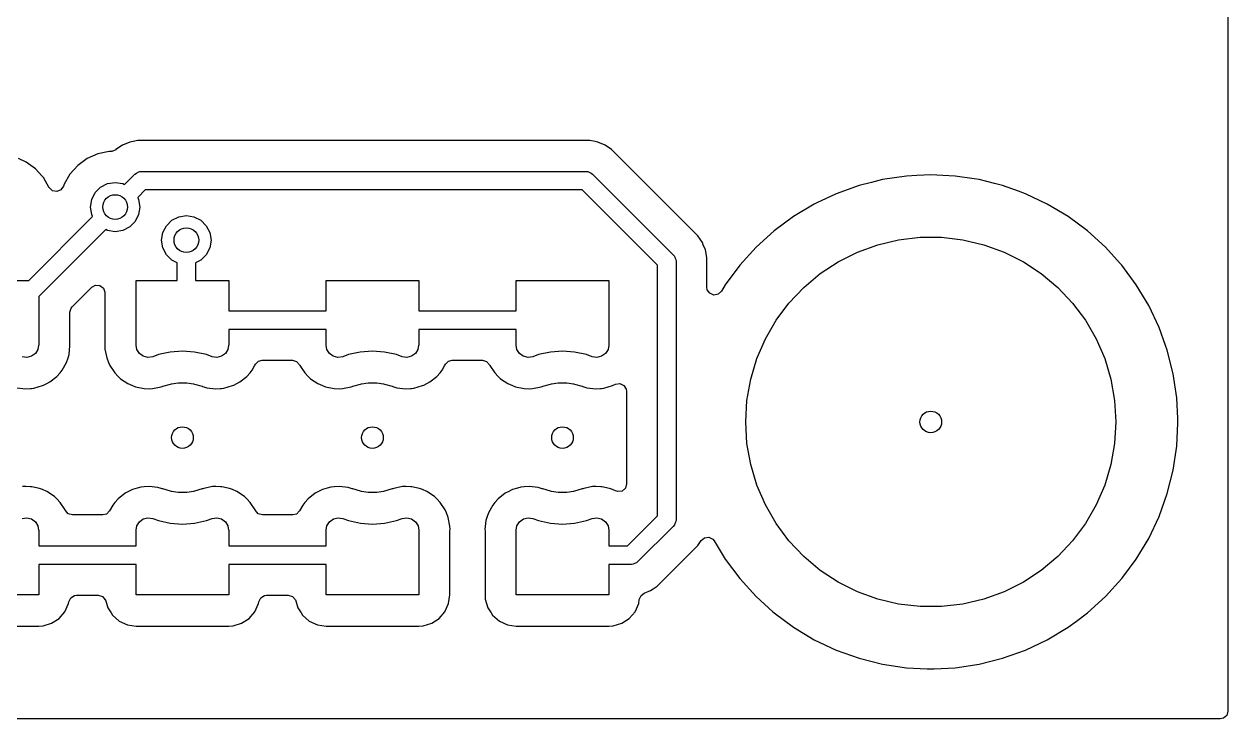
# Model space of a CAD drawing. Extents: x 0.21 to 3.39, y 0.21 to 2.59.
# Drawn here: x 2.621 to 3.39, y 0.21 to 0.654 of the extents above; entities that cross this region are included whole.
import ezdxf

# ---------------------------------------------------------------- set-up
doc = ezdxf.new("R2010")
doc.units = 0
doc.header["$MEASUREMENT"] = 0
doc.layers.add('BLACK', color=7, linetype='CONTINUOUS')

msp = doc.modelspace()

# ---------------------------------------------------------------- linework, layer by layer
at = {"layer": 'BLACK', "linetype": 'CONTINUOUS'}
for p, q in [((3.38959, 2.58463), (3.38959, 0.21537)), ((2.68425, 0.5767), (2.68006, 0.57389)), ((2.68891, 0.57863), (2.68425, 0.5767)), ((2.69221, 0.57928), (2.68891, 0.57863)), ((2.68891, 0.57863), (2.68891, 0.57863)), ((2.69386, 0.57961), (2.69221, 0.57928)), ((2.98252, 0.57961), (2.69386, 0.57961)), ((2.98582, 0.57895), (2.98252, 0.57961)), ((2.98747, 0.57863), (2.98582, 0.57895)), ((2.99213, 0.5767), (2.98747, 0.57863)), ((2.98747, 0.57863), (2.98747, 0.57863)), ((2.99633, 0.57389), (2.99213, 0.5767)), ((2.66857, 0.5711), (2.66176, 0.56807)), ((2.67586, 0.57265), (2.66857, 0.5711)), ((2.67677, 0.57265), (2.67586, 0.57265)), ((2.67735, 0.57269), (2.67677, 0.57265)), ((2.67992, 0.57378), (2.67735, 0.57269)), ((2.68006, 0.57389), (2.67992, 0.57378)), ((3.05143, 0.51879), (2.99633, 0.57389)), ((2.99633, 0.57389), (2.99633, 0.57389)), ((2.62282, 0.56587), (2.61788, 0.56807)), ((2.62885, 0.56149), (2.62282, 0.56587)), ((2.62282, 0.56587), (2.62282, 0.56587)), ((2.63281, 0.55709), (2.62885, 0.56149)), ((2.65573, 0.56369), (2.65075, 0.55815)), ((2.66176, 0.56807), (2.65573, 0.56369)), ((2.66176, 0.56807), (2.66176, 0.56807)), ((2.63384, 0.55595), (2.63281, 0.55709)), ((2.63757, 0.5495), (2.63384, 0.55595)), ((2.65075, 0.55815), (2.64702, 0.5517)), ((2.65075, 0.55815), (2.65075, 0.55815)), ((2.68562, 0.55158), (2.69221, 0.55818)), ((2.69221, 0.55818), (2.6931, 0.55891)), ((2.6931, 0.55891), (2.69476, 0.5596)), ((2.69476, 0.5596), (2.69523, 0.55979)), ((2.69523, 0.55979), (2.69639, 0.55991)), ((2.69639, 0.55991), (2.98, 0.55991)), ((2.98, 0.55991), (2.98115, 0.55979)), ((2.98115, 0.55979), (2.98163, 0.5596)), ((2.98163, 0.5596), (2.98328, 0.55891)), ((2.98328, 0.55891), (2.98418, 0.55818)), ((2.98418, 0.55818), (3.03571, 0.50664)), ((3.16924, 0.55466), (3.16212, 0.55288)), ((3.18454, 0.55693), (3.16924, 0.55466)), ((3.16924, 0.55466), (3.16924, 0.55466)), ((3.16924, 0.55466), (3.16924, 0.55466)), ((3.19117, 0.55726), (3.18454, 0.55693)), ((3.18454, 0.55693), (3.18454, 0.55693)), ((3.18454, 0.55693), (3.18454, 0.55693)), ((3.2, 0.55769), (3.19117, 0.55726)), ((3.20773, 0.55731), (3.2, 0.55769)), ((3.2, 0.55769), (3.2, 0.55769)), ((3.21546, 0.55693), (3.20773, 0.55731)), ((3.22776, 0.55511), (3.21546, 0.55693)), ((3.21546, 0.55693), (3.21546, 0.55693)), ((3.21546, 0.55693), (3.21546, 0.55693)), ((3.23076, 0.55466), (3.22776, 0.55511)), ((3.24064, 0.55219), (3.23076, 0.55466)), ((2.63759, 0.54946), (2.63757, 0.5495)), ((2.63757, 0.5495), (2.63757, 0.5495)), ((2.63763, 0.54938), (2.63759, 0.54946)), ((2.63969, 0.54749), (2.63763, 0.54938)), ((2.64245, 0.54701), (2.63969, 0.54749)), ((2.64502, 0.5481), (2.64245, 0.54701)), ((2.6466, 0.55041), (2.64502, 0.5481)), ((2.64702, 0.5517), (2.6466, 0.55041)), ((2.64702, 0.5517), (2.64702, 0.5517)), ((2.66461, 0.54207), (2.66685, 0.54646)), ((2.66685, 0.54646), (2.67033, 0.54994)), ((2.67033, 0.54994), (2.67472, 0.55218)), ((2.67472, 0.55218), (2.67959, 0.55295)), ((2.67959, 0.55295), (2.68445, 0.55218)), ((2.68445, 0.55218), (2.68562, 0.55158)), ((2.69883, 0.54809), (2.69397, 0.54323)), ((2.97755, 0.54809), (2.69883, 0.54809)), ((3.02563, 0.50002), (2.97755, 0.54809)), ((3.13912, 0.54543), (3.12739, 0.53988)), ((3.13965, 0.54569), (3.13912, 0.54543)), ((3.15422, 0.5509), (3.13965, 0.54569)), ((3.16212, 0.55288), (3.15422, 0.5509)), ((3.24578, 0.5509), (3.24064, 0.55219)), ((3.25605, 0.54722), (3.24578, 0.5509)), ((3.26035, 0.54569), (3.25605, 0.54722)), ((3.27433, 0.53907), (3.26035, 0.54569)), ((2.66384, 0.5372), (2.66461, 0.54207)), ((2.69397, 0.54323), (2.69456, 0.54207)), ((2.69456, 0.54207), (2.69533, 0.5372)), ((3.12567, 0.53907), (3.11239, 0.53111)), ((3.12739, 0.53988), (3.12567, 0.53907)), ((3.28761, 0.53111), (3.27433, 0.53907)), ((3.27433, 0.53907), (3.27433, 0.53907)), ((3.27433, 0.53907), (3.27433, 0.53907)), ((2.62443, 0.49039), (2.6652, 0.53117)), ((2.66461, 0.53233), (2.66384, 0.5372)), ((2.6652, 0.53117), (2.66461, 0.53233)), ((2.69456, 0.53233), (2.69233, 0.52794)), ((2.69533, 0.5372), (2.69456, 0.53233)), ((2.71574, 0.52877), (2.72013, 0.531)), ((2.72013, 0.531), (2.725, 0.53177)), ((2.725, 0.53177), (2.72987, 0.531)), ((2.72987, 0.531), (2.73426, 0.52877)), ((3.11239, 0.53111), (3.09996, 0.5219)), ((3.30004, 0.5219), (3.28761, 0.53111)), ((2.67355, 0.52282), (2.63078, 0.48004)), ((2.67472, 0.52222), (2.67355, 0.52282)), ((2.68884, 0.52446), (2.68445, 0.52222)), ((2.69233, 0.52794), (2.68884, 0.52446)), ((2.71002, 0.52089), (2.71226, 0.52528)), ((2.71226, 0.52528), (2.71574, 0.52877)), ((2.73426, 0.52877), (2.73774, 0.52528)), ((2.73774, 0.52528), (2.73998, 0.52089)), ((2.67959, 0.52145), (2.67472, 0.52222)), ((2.68445, 0.52222), (2.67959, 0.52145)), ((2.70925, 0.51603), (2.71002, 0.52089)), ((2.71002, 0.51116), (2.70925, 0.51603)), ((2.73998, 0.52089), (2.74075, 0.51603)), ((2.74075, 0.51603), (2.73998, 0.51116)), ((3.05282, 0.5167), (3.05143, 0.51879)), ((3.05143, 0.51879), (3.05143, 0.51879)), ((3.05143, 0.51879), (3.05143, 0.51879)), ((3.05423, 0.5146), (3.05282, 0.5167)), ((3.09996, 0.5219), (3.0885, 0.5115)), ((3.16613, 0.51315), (3.17949, 0.51632)), ((3.17949, 0.51632), (3.19313, 0.51791)), ((3.19313, 0.51791), (3.20687, 0.51791)), ((3.20687, 0.51791), (3.22051, 0.51632)), ((3.22051, 0.51632), (3.23387, 0.51315)), ((3.3115, 0.5115), (3.30004, 0.5219)), ((3.30004, 0.5219), (3.30004, 0.5219)), ((3.30004, 0.5219), (3.30004, 0.5219)), ((2.71226, 0.50677), (2.71002, 0.51116)), ((2.73998, 0.51116), (2.73774, 0.50677)), ((3.05485, 0.51311), (3.05423, 0.5146)), ((3.05423, 0.5146), (3.05423, 0.5146)), ((3.05616, 0.50993), (3.05485, 0.51311)), ((3.05715, 0.50499), (3.05616, 0.50993)), ((3.0885, 0.5115), (3.0781, 0.50004)), ((3.14094, 0.50229), (3.15322, 0.50845)), ((3.15322, 0.50845), (3.16613, 0.51315)), ((3.23387, 0.51315), (3.24678, 0.50845)), ((3.24678, 0.50845), (3.25906, 0.50229)), ((3.32086, 0.50118), (3.3115, 0.5115)), ((2.71574, 0.50329), (2.71226, 0.50677)), ((2.71909, 0.50158), (2.71574, 0.50329)), ((2.71909, 0.49039), (2.71909, 0.50158)), ((2.73426, 0.50329), (2.73091, 0.50158)), ((2.73091, 0.50158), (2.73091, 0.49039)), ((2.73774, 0.50677), (2.73426, 0.50329)), ((3.02563, 0.33998), (3.02563, 0.50002)), ((3.03571, 0.50664), (3.03645, 0.50575)), ((3.03645, 0.50575), (3.03676, 0.50499)), ((3.03676, 0.50499), (3.03733, 0.50362)), ((3.03733, 0.50362), (3.03744, 0.50246)), ((3.03744, 0.50246), (3.03744, 0.33754)), ((3.05715, 0.48595), (3.05715, 0.50499)), ((3.05715, 0.50499), (3.05715, 0.50499)), ((3.0781, 0.50004), (3.06889, 0.48761)), ((3.12947, 0.49474), (3.14094, 0.50229)), ((3.25906, 0.50229), (3.27053, 0.49474)), ((3.3219, 0.50004), (3.32086, 0.50118)), ((3.33111, 0.48761), (3.3219, 0.50004)), ((3.11895, 0.48591), (3.12947, 0.49474)), ((3.27053, 0.49474), (3.28105, 0.48591)), ((2.57172, 0.49039), (2.62443, 0.49039)), ((2.65213, 0.47353), (2.6646, 0.486)), ((2.6646, 0.486), (2.66706, 0.48734)), ((2.66706, 0.48734), (2.66984, 0.48714)), ((2.66984, 0.48714), (2.67208, 0.48546)), ((2.67208, 0.48546), (2.67306, 0.48285)), ((2.69297, 0.44946), (2.69297, 0.49039)), ((2.69297, 0.49039), (2.71909, 0.49039)), ((2.73091, 0.49039), (2.75203, 0.49039)), ((2.75203, 0.49039), (2.75203, 0.47091)), ((2.81422, 0.47091), (2.81422, 0.49039)), ((2.81422, 0.49039), (2.87328, 0.49039)), ((2.87328, 0.49039), (2.87328, 0.47091)), ((2.93547, 0.47091), (2.93547, 0.49039)), ((2.93547, 0.49039), (2.99453, 0.49039)), ((2.99453, 0.49039), (2.99453, 0.44906)), ((3.05739, 0.4844), (3.05715, 0.48595)), ((3.05898, 0.4821), (3.05739, 0.4844)), ((3.06889, 0.48761), (3.06636, 0.4834)), ((3.10952, 0.47592), (3.11895, 0.48591)), ((3.28105, 0.48591), (3.29048, 0.47592)), ((3.33907, 0.47433), (3.33111, 0.48761)), ((3.33111, 0.48761), (3.33111, 0.48761)), ((3.33111, 0.48761), (3.33111, 0.48761)), ((2.63078, 0.48004), (2.63078, 0.44906)), ((2.67306, 0.48285), (2.67307, 0.48249)), ((2.67307, 0.48249), (2.67307, 0.4504)), ((3.06155, 0.48102), (3.05898, 0.4821)), ((3.06431, 0.4815), (3.06155, 0.48102)), ((3.06636, 0.4834), (3.06431, 0.4815)), ((2.65068, 0.47002), (2.65147, 0.4727)), ((2.65068, 0.44973), (2.65068, 0.47002)), ((2.65147, 0.4727), (2.65213, 0.47353)), ((2.75203, 0.47091), (2.81422, 0.47091)), ((2.87328, 0.47091), (2.93547, 0.47091)), ((3.10132, 0.4649), (3.10952, 0.47592)), ((3.29048, 0.47592), (3.29868, 0.4649)), ((3.34569, 0.46035), (3.33907, 0.47433)), ((3.09445, 0.45301), (3.10132, 0.4649)), ((3.29868, 0.4649), (3.30555, 0.45301)), ((2.81422, 0.45909), (2.75203, 0.45909)), ((2.75203, 0.45909), (2.75203, 0.44906)), ((2.81422, 0.44946), (2.81422, 0.45909)), ((2.93547, 0.45909), (2.87328, 0.45909)), ((2.87328, 0.45909), (2.87328, 0.44906)), ((2.93547, 0.44946), (2.93547, 0.45909)), ((3.34978, 0.4489), (3.34569, 0.46035)), ((2.6303, 0.44634), (2.6287, 0.44372)), ((2.63072, 0.44906), (2.6303, 0.44634)), ((2.63078, 0.44906), (2.63072, 0.44906)), ((2.65015, 0.443), (2.65072, 0.44864)), ((2.65068, 0.44953), (2.65068, 0.44973)), ((2.65072, 0.44864), (2.65068, 0.44953)), ((2.67307, 0.4502), (2.673, 0.44861)), ((2.673, 0.44861), (2.673, 0.44861)), ((2.673, 0.44861), (2.67303, 0.44648)), ((2.67303, 0.44648), (2.6742, 0.44094)), ((2.67307, 0.4504), (2.67307, 0.4502)), ((2.69295, 0.44937), (2.69297, 0.44946)), ((2.69297, 0.44923), (2.69295, 0.44937)), ((2.69297, 0.44906), (2.69297, 0.44923)), ((2.693, 0.44906), (2.69297, 0.44906)), ((2.69343, 0.44633), (2.693, 0.44906)), ((2.69503, 0.44371), (2.69343, 0.44633)), ((2.75155, 0.44634), (2.74995, 0.44372)), ((2.75197, 0.44906), (2.75155, 0.44634)), ((2.75203, 0.44906), (2.75197, 0.44906)), ((2.8142, 0.44937), (2.81422, 0.44946)), ((2.81422, 0.44923), (2.8142, 0.44937)), ((2.81422, 0.44906), (2.81422, 0.44923)), ((2.81425, 0.44906), (2.81422, 0.44906)), ((2.81468, 0.44633), (2.81425, 0.44906)), ((2.81628, 0.44371), (2.81468, 0.44633)), ((2.8728, 0.44634), (2.8712, 0.44372)), ((2.87322, 0.44906), (2.8728, 0.44634)), ((2.87328, 0.44906), (2.87322, 0.44906)), ((2.93545, 0.44937), (2.93547, 0.44946)), ((2.93547, 0.44923), (2.93545, 0.44937)), ((2.93547, 0.44906), (2.93547, 0.44923)), ((2.9355, 0.44906), (2.93547, 0.44906)), ((2.93593, 0.44633), (2.9355, 0.44906)), ((2.93753, 0.44371), (2.93593, 0.44633)), ((2.99405, 0.44634), (2.99245, 0.44372)), ((2.99447, 0.44906), (2.99405, 0.44634)), ((2.99453, 0.44906), (2.99447, 0.44906)), ((3.08901, 0.4404), (3.09445, 0.45301)), ((3.30555, 0.45301), (3.31099, 0.4404)), ((3.35089, 0.44579), (3.34978, 0.4489)), ((3.3509, 0.44577), (3.35089, 0.44579)), ((3.35466, 0.43076), (3.3509, 0.44577)), ((2.62323, 0.44119), (2.62019, 0.44166)), ((2.62621, 0.44191), (2.62323, 0.44119)), ((2.6287, 0.44372), (2.62621, 0.44191)), ((2.64576, 0.43304), (2.64844, 0.43802)), ((2.64844, 0.43802), (2.64952, 0.44096)), ((2.64952, 0.44096), (2.65015, 0.443)), ((2.6742, 0.44094), (2.67421, 0.44094)), ((2.67421, 0.44094), (2.67528, 0.438)), ((2.67528, 0.438), (2.67613, 0.43604)), ((2.69751, 0.4419), (2.69503, 0.44371)), ((2.7005, 0.44118), (2.69751, 0.4419)), ((2.70353, 0.44165), (2.7005, 0.44118)), ((2.70717, 0.44299), (2.70353, 0.44165)), ((2.70353, 0.44165), (2.70353, 0.44165)), ((2.71475, 0.44461), (2.70717, 0.44299)), ((2.72249, 0.44516), (2.71475, 0.44461)), ((2.73022, 0.44462), (2.72249, 0.44516)), ((2.7378, 0.443), (2.73022, 0.44462)), ((2.74144, 0.44166), (2.7378, 0.443)), ((2.74448, 0.44119), (2.74144, 0.44166)), ((2.74144, 0.44166), (2.74144, 0.44166)), ((2.74746, 0.44191), (2.74448, 0.44119)), ((2.74995, 0.44372), (2.74746, 0.44191)), ((2.76902, 0.43678), (2.77099, 0.43877)), ((2.77099, 0.43877), (2.77339, 0.43939)), ((2.77339, 0.43939), (2.79267, 0.43939)), ((2.79267, 0.43939), (2.79535, 0.4386)), ((2.79535, 0.4386), (2.79718, 0.43649)), ((2.81876, 0.4419), (2.81628, 0.44371)), ((2.82175, 0.44118), (2.81876, 0.4419)), ((2.82478, 0.44165), (2.82175, 0.44118)), ((2.82842, 0.44299), (2.82478, 0.44165)), ((2.82478, 0.44165), (2.82478, 0.44165)), ((2.836, 0.44461), (2.82842, 0.44299)), ((2.84374, 0.44516), (2.836, 0.44461)), ((2.85147, 0.44462), (2.84374, 0.44516)), ((2.85905, 0.443), (2.85147, 0.44462)), ((2.86269, 0.44166), (2.85905, 0.443)), ((2.86573, 0.44119), (2.86269, 0.44166)), ((2.86269, 0.44166), (2.86269, 0.44166)), ((2.86871, 0.44191), (2.86573, 0.44119)), ((2.8712, 0.44372), (2.86871, 0.44191)), ((2.89027, 0.43678), (2.89224, 0.43877)), ((2.89224, 0.43877), (2.89464, 0.43939)), ((2.89464, 0.43939), (2.91392, 0.43939)), ((2.91392, 0.43939), (2.9166, 0.4386)), ((2.9166, 0.4386), (2.91843, 0.43649)), ((2.94001, 0.4419), (2.93753, 0.44371)), ((2.943, 0.44118), (2.94001, 0.4419)), ((2.94603, 0.44165), (2.943, 0.44118)), ((2.94967, 0.44299), (2.94603, 0.44165)), ((2.94603, 0.44165), (2.94603, 0.44165)), ((2.95725, 0.44461), (2.94967, 0.44299)), ((2.96499, 0.44516), (2.95725, 0.44461)), ((2.97272, 0.44462), (2.96499, 0.44516)), ((2.9803, 0.443), (2.97272, 0.44462)), ((2.98394, 0.44166), (2.9803, 0.443)), ((2.98698, 0.44119), (2.98394, 0.44166)), ((2.98394, 0.44166), (2.98394, 0.44166)), ((2.98996, 0.44191), (2.98698, 0.44119)), ((2.99245, 0.44372), (2.98996, 0.44191)), ((3.08507, 0.42724), (3.08901, 0.4404)), ((3.31099, 0.4404), (3.31493, 0.42724)), ((2.64228, 0.42909), (2.6444, 0.43139)), ((2.6444, 0.43139), (2.64576, 0.43304)), ((2.67613, 0.43604), (2.67932, 0.43139)), ((2.67932, 0.43139), (2.67933, 0.43137)), ((2.67933, 0.43137), (2.68146, 0.42907)), ((2.76353, 0.42909), (2.76565, 0.43139)), ((2.76565, 0.43139), (2.76701, 0.43304)), ((2.76701, 0.43304), (2.76848, 0.43578)), ((2.76848, 0.43578), (2.76902, 0.43678)), ((2.79718, 0.43649), (2.79723, 0.43639)), ((2.79723, 0.43639), (2.79738, 0.43604)), ((2.79738, 0.43604), (2.80057, 0.43139)), ((2.80057, 0.43139), (2.80058, 0.43137)), ((2.80058, 0.43137), (2.80271, 0.42907)), ((2.88478, 0.42909), (2.8869, 0.43139)), ((2.8869, 0.43139), (2.88826, 0.43304)), ((2.88826, 0.43304), (2.88973, 0.43578)), ((2.88973, 0.43578), (2.89027, 0.43678)), ((2.91843, 0.43649), (2.91848, 0.43639)), ((2.91848, 0.43639), (2.91863, 0.43604)), ((2.91863, 0.43604), (2.92182, 0.43139)), ((2.92182, 0.43139), (2.92183, 0.43137)), ((2.92183, 0.43137), (2.92396, 0.42907)), ((3.35693, 0.41546), (3.35466, 0.43076)), ((2.62773, 0.42157), (2.63316, 0.4232)), ((2.63316, 0.4232), (2.63396, 0.42357)), ((2.63396, 0.42357), (2.636, 0.42451)), ((2.636, 0.42451), (2.63789, 0.42551)), ((2.636, 0.42451), (2.636, 0.42451)), ((2.636, 0.42451), (2.636, 0.42451)), ((2.63789, 0.42551), (2.64228, 0.42909)), ((2.68146, 0.42907), (2.68298, 0.42758)), ((2.68298, 0.42758), (2.68298, 0.42758)), ((2.68298, 0.42758), (2.68298, 0.42758)), ((2.68298, 0.42758), (2.68298, 0.42758)), ((2.68298, 0.42758), (2.68773, 0.4245)), ((2.68773, 0.4245), (2.68773, 0.4245)), ((2.68773, 0.4245), (2.69057, 0.42318)), ((2.69057, 0.42318), (2.69057, 0.42318)), ((2.69057, 0.42318), (2.69057, 0.42318)), ((2.69057, 0.42318), (2.69255, 0.42239)), ((2.70892, 0.42243), (2.70957, 0.42267)), ((2.70957, 0.42267), (2.7099, 0.42278)), ((2.7099, 0.42278), (2.71481, 0.4242)), ((2.71481, 0.4242), (2.71549, 0.42434)), ((2.71549, 0.42434), (2.71968, 0.42494)), ((2.71968, 0.42494), (2.72038, 0.42499)), ((2.72038, 0.42499), (2.72461, 0.42499)), ((2.72461, 0.42499), (2.7253, 0.42494)), ((2.7253, 0.42494), (2.72949, 0.42435)), ((2.72949, 0.42435), (2.73017, 0.4242)), ((2.73017, 0.4242), (2.73508, 0.42278)), ((2.73508, 0.42278), (2.73541, 0.42268)), ((2.73541, 0.42268), (2.73606, 0.42244)), ((2.74898, 0.42157), (2.75441, 0.4232)), ((2.75441, 0.4232), (2.75521, 0.42357)), ((2.75521, 0.42357), (2.75725, 0.42451)), ((2.75725, 0.42451), (2.75914, 0.42551)), ((2.75725, 0.42451), (2.75725, 0.42451)), ((2.75725, 0.42451), (2.75725, 0.42451)), ((2.75914, 0.42551), (2.76353, 0.42909)), ((2.80271, 0.42907), (2.80423, 0.42758)), ((2.80423, 0.42758), (2.80423, 0.42758)), ((2.80423, 0.42758), (2.80423, 0.42758)), ((2.80423, 0.42758), (2.80423, 0.42758)), ((2.80423, 0.42758), (2.80898, 0.4245)), ((2.80898, 0.4245), (2.80898, 0.4245)), ((2.80898, 0.4245), (2.81182, 0.42318)), ((2.81182, 0.42318), (2.81182, 0.42318)), ((2.81182, 0.42318), (2.81182, 0.42318)), ((2.81182, 0.42318), (2.8138, 0.42239)), ((2.83017, 0.42243), (2.83082, 0.42267)), ((2.83082, 0.42267), (2.83115, 0.42278)), ((2.83115, 0.42278), (2.83606, 0.4242)), ((2.83606, 0.4242), (2.83674, 0.42434)), ((2.83674, 0.42434), (2.84093, 0.42494)), ((2.84093, 0.42494), (2.84163, 0.42499)), ((2.84163, 0.42499), (2.84586, 0.42499)), ((2.84586, 0.42499), (2.84655, 0.42494)), ((2.84655, 0.42494), (2.85074, 0.42435)), ((2.85074, 0.42435), (2.85142, 0.4242)), ((2.85142, 0.4242), (2.85633, 0.42278)), ((2.85633, 0.42278), (2.85666, 0.42268)), ((2.85666, 0.42268), (2.85731, 0.42244)), ((2.87023, 0.42157), (2.87566, 0.4232)), ((2.87566, 0.4232), (2.87646, 0.42357)), ((2.87646, 0.42357), (2.8785, 0.42451)), ((2.8785, 0.42451), (2.88039, 0.42551)), ((2.8785, 0.42451), (2.8785, 0.42451)), ((2.8785, 0.42451), (2.8785, 0.42451)), ((2.88039, 0.42551), (2.88478, 0.42909)), ((2.92396, 0.42907), (2.92548, 0.42758)), ((2.92548, 0.42758), (2.92548, 0.42758)), ((2.92548, 0.42758), (2.92548, 0.42758)), ((2.92548, 0.42758), (2.92548, 0.42758)), ((2.92548, 0.42758), (2.93023, 0.4245)), ((2.93023, 0.4245), (2.93023, 0.4245)), ((2.93023, 0.4245), (2.93307, 0.42318)), ((2.93307, 0.42318), (2.93307, 0.42318)), ((2.93307, 0.42318), (2.93307, 0.42318)), ((2.93307, 0.42318), (2.93505, 0.42239)), ((2.95142, 0.42243), (2.95207, 0.42267)), ((2.95207, 0.42267), (2.9524, 0.42278)), ((2.9524, 0.42278), (2.95731, 0.4242)), ((2.95731, 0.4242), (2.95799, 0.42434)), ((2.95799, 0.42434), (2.96218, 0.42494)), ((2.96218, 0.42494), (2.96288, 0.42499)), ((2.96288, 0.42499), (2.96711, 0.42499)), ((2.96711, 0.42499), (2.9678, 0.42494)), ((2.9678, 0.42494), (2.97199, 0.42435)), ((2.97199, 0.42435), (2.97267, 0.4242)), ((2.97267, 0.4242), (2.97758, 0.42278)), ((2.97758, 0.42278), (2.97791, 0.42268)), ((2.97791, 0.42268), (2.97856, 0.42244)), ((2.99148, 0.42157), (2.99691, 0.4232)), ((2.99691, 0.4232), (2.99888, 0.42411)), ((2.99888, 0.42411), (3.00164, 0.42452)), ((3.00164, 0.42452), (3.00419, 0.42337)), ((3.00419, 0.42337), (3.00572, 0.42103)), ((3.08269, 0.41371), (3.08507, 0.42724)), ((3.31493, 0.42724), (3.31731, 0.41371)), ((2.61685, 0.42181), (2.62248, 0.42124)), ((2.62248, 0.42124), (2.62561, 0.42137)), ((2.62561, 0.42137), (2.62619, 0.42142)), ((2.62561, 0.42137), (2.62561, 0.42137)), ((2.62561, 0.42137), (2.62561, 0.42137)), ((2.62619, 0.42142), (2.62773, 0.42157)), ((2.69255, 0.42239), (2.69812, 0.42136)), ((2.69812, 0.42136), (2.70125, 0.42123)), ((2.70125, 0.42123), (2.70338, 0.42126)), ((2.70338, 0.42126), (2.70892, 0.42243)), ((2.73606, 0.42244), (2.7381, 0.42181)), ((2.7381, 0.42181), (2.74373, 0.42124)), ((2.74373, 0.42124), (2.74686, 0.42137)), ((2.74686, 0.42137), (2.74744, 0.42142)), ((2.74686, 0.42137), (2.74686, 0.42137)), ((2.74686, 0.42137), (2.74686, 0.42137)), ((2.74744, 0.42142), (2.74898, 0.42157)), ((2.8138, 0.42239), (2.81937, 0.42136)), ((2.81937, 0.42136), (2.8225, 0.42123)), ((2.8225, 0.42123), (2.82463, 0.42126)), ((2.82463, 0.42126), (2.83017, 0.42243)), ((2.85731, 0.42244), (2.85935, 0.42181)), ((2.85935, 0.42181), (2.86498, 0.42124)), ((2.86498, 0.42124), (2.86811, 0.42137)), ((2.86811, 0.42137), (2.86869, 0.42142)), ((2.86811, 0.42137), (2.86811, 0.42137)), ((2.86811, 0.42137), (2.86811, 0.42137)), ((2.86869, 0.42142), (2.87023, 0.42157)), ((2.93505, 0.42239), (2.94062, 0.42136)), ((2.94062, 0.42136), (2.94375, 0.42123)), ((2.94375, 0.42123), (2.94588, 0.42126)), ((2.94588, 0.42126), (2.95142, 0.42243)), ((2.97856, 0.42244), (2.9806, 0.42181)), ((2.9806, 0.42181), (2.98623, 0.42124)), ((2.98623, 0.42124), (2.98936, 0.42137)), ((2.98936, 0.42137), (2.98994, 0.42142)), ((2.98936, 0.42137), (2.98936, 0.42137)), ((2.98936, 0.42137), (2.98936, 0.42137)), ((2.98994, 0.42142), (2.99148, 0.42157)), ((3.00572, 0.42103), (3.00593, 0.41961)), ((3.00593, 0.41961), (3.00593, 0.36042)), ((3.35758, 0.40226), (3.35693, 0.41546)), ((3.08189, 0.4), (3.08269, 0.41371)), ((3.31731, 0.41371), (3.31811, 0.4)), ((3.08269, 0.38629), (3.08189, 0.4)), ((3.31811, 0.4), (3.31731, 0.38629)), ((3.35769, 0.4), (3.35758, 0.40226)), ((3.35765, 0.39912), (3.35769, 0.4)), ((3.35769, 0.4), (3.35769, 0.4)), ((3.35693, 0.38454), (3.35765, 0.39912)), ((3.08507, 0.37276), (3.08269, 0.38629)), ((3.31731, 0.38629), (3.31493, 0.37276)), ((3.35466, 0.36924), (3.35693, 0.38454)), ((3.08901, 0.3596), (3.08507, 0.37276)), ((3.31493, 0.37276), (3.31099, 0.3596)), ((3.3509, 0.35423), (3.35466, 0.36924)), ((2.62218, 0.35877), (2.62037, 0.35874)), ((2.6225, 0.35877), (2.62218, 0.35877)), ((2.62563, 0.35864), (2.6225, 0.35877)), ((2.6225, 0.35877), (2.6225, 0.35877)), ((2.6225, 0.35877), (2.6225, 0.35877)), ((2.62631, 0.35852), (2.62563, 0.35864)), ((2.62563, 0.35864), (2.62563, 0.35864)), ((2.62563, 0.35864), (2.62563, 0.35864)), ((2.6312, 0.35761), (2.62631, 0.35852)), ((2.63318, 0.35682), (2.6312, 0.35761)), ((2.63602, 0.3555), (2.63318, 0.35682)), ((2.64077, 0.35242), (2.63602, 0.3555)), ((2.63602, 0.3555), (2.63602, 0.3555)), ((2.68586, 0.35449), (2.68147, 0.35091)), ((2.68775, 0.35549), (2.68586, 0.35449)), ((2.69059, 0.3568), (2.68775, 0.35549)), ((2.68775, 0.35549), (2.68775, 0.35549)), ((2.69064, 0.35682), (2.69059, 0.3568)), ((2.69059, 0.3568), (2.69059, 0.3568)), ((2.69369, 0.35774), (2.69064, 0.35682)), ((2.69601, 0.35843), (2.69369, 0.35774)), ((2.69602, 0.35843), (2.69601, 0.35843)), ((2.69814, 0.35863), (2.69602, 0.35843)), ((2.70127, 0.35876), (2.69814, 0.35863)), ((2.7069, 0.35819), (2.70127, 0.35876)), ((2.70894, 0.35756), (2.7069, 0.35819)), ((2.70959, 0.35732), (2.70894, 0.35756)), ((2.70992, 0.35722), (2.70959, 0.35732)), ((2.71483, 0.3558), (2.70992, 0.35722)), ((2.71551, 0.35565), (2.71483, 0.3558)), ((2.7197, 0.35506), (2.71551, 0.35565)), ((2.72039, 0.35501), (2.7197, 0.35506)), ((2.72462, 0.35501), (2.72039, 0.35501)), ((2.72532, 0.35506), (2.72462, 0.35501)), ((2.72951, 0.35566), (2.72532, 0.35506)), ((2.73019, 0.3558), (2.72951, 0.35566)), ((2.7351, 0.35722), (2.73019, 0.3558)), ((2.73543, 0.35733), (2.7351, 0.35722)), ((2.73608, 0.35757), (2.73543, 0.35733)), ((2.74162, 0.35874), (2.73608, 0.35757)), ((2.74343, 0.35877), (2.74162, 0.35874)), ((2.74162, 0.35874), (2.74162, 0.35874)), ((2.74375, 0.35877), (2.74343, 0.35877)), ((2.74688, 0.35864), (2.74375, 0.35877)), ((2.74375, 0.35877), (2.74375, 0.35877)), ((2.74375, 0.35877), (2.74375, 0.35877)), ((2.74756, 0.35852), (2.74688, 0.35864)), ((2.74688, 0.35864), (2.74688, 0.35864)), ((2.74688, 0.35864), (2.74688, 0.35864)), ((2.75245, 0.35761), (2.74756, 0.35852)), ((2.75443, 0.35682), (2.75245, 0.35761)), ((2.75727, 0.3555), (2.75443, 0.35682)), ((2.76202, 0.35242), (2.75727, 0.3555)), ((2.75727, 0.3555), (2.75727, 0.3555)), ((2.80711, 0.35449), (2.80272, 0.35091)), ((2.809, 0.35549), (2.80711, 0.35449)), ((2.81184, 0.3568), (2.809, 0.35549)), ((2.809, 0.35549), (2.809, 0.35549)), ((2.81189, 0.35682), (2.81184, 0.3568)), ((2.81184, 0.3568), (2.81184, 0.3568)), ((2.81494, 0.35774), (2.81189, 0.35682)), ((2.81726, 0.35843), (2.81494, 0.35774)), ((2.81727, 0.35843), (2.81726, 0.35843)), ((2.81939, 0.35863), (2.81727, 0.35843)), ((2.82252, 0.35876), (2.81939, 0.35863)), ((2.82815, 0.35819), (2.82252, 0.35876)), ((2.83019, 0.35756), (2.82815, 0.35819)), ((2.83084, 0.35732), (2.83019, 0.35756)), ((2.83117, 0.35722), (2.83084, 0.35732)), ((2.83608, 0.3558), (2.83117, 0.35722)), ((2.83676, 0.35565), (2.83608, 0.3558)), ((2.84095, 0.35506), (2.83676, 0.35565)), ((2.84164, 0.35501), (2.84095, 0.35506)), ((2.84587, 0.35501), (2.84164, 0.35501)), ((2.84657, 0.35506), (2.84587, 0.35501)), ((2.85076, 0.35566), (2.84657, 0.35506)), ((2.85144, 0.3558), (2.85076, 0.35566)), ((2.85635, 0.35722), (2.85144, 0.3558)), ((2.85668, 0.35733), (2.85635, 0.35722)), ((2.85733, 0.35757), (2.85668, 0.35733)), ((2.86287, 0.35874), (2.85733, 0.35757)), ((2.86468, 0.35877), (2.86287, 0.35874)), ((2.86287, 0.35874), (2.86287, 0.35874)), ((2.865, 0.35877), (2.86468, 0.35877)), ((2.86813, 0.35864), (2.865, 0.35877)), ((2.865, 0.35877), (2.865, 0.35877)), ((2.865, 0.35877), (2.865, 0.35877)), ((2.86881, 0.35852), (2.86813, 0.35864)), ((2.86813, 0.35864), (2.86813, 0.35864)), ((2.86813, 0.35864), (2.86813, 0.35864)), ((2.8737, 0.35761), (2.86881, 0.35852)), ((2.87568, 0.35682), (2.8737, 0.35761)), ((2.87852, 0.3555), (2.87568, 0.35682)), ((2.88327, 0.35242), (2.87852, 0.3555)), ((2.87852, 0.3555), (2.87852, 0.3555)), ((2.92836, 0.35449), (2.92397, 0.35091)), ((2.93025, 0.35549), (2.92836, 0.35449)), ((2.93309, 0.3568), (2.93025, 0.35549)), ((2.93025, 0.35549), (2.93025, 0.35549)), ((2.93314, 0.35682), (2.93309, 0.3568)), ((2.93309, 0.3568), (2.93309, 0.3568)), ((2.93619, 0.35774), (2.93314, 0.35682)), ((2.93851, 0.35843), (2.93619, 0.35774)), ((2.93852, 0.35843), (2.93851, 0.35843)), ((2.94064, 0.35863), (2.93852, 0.35843)), ((2.94377, 0.35876), (2.94064, 0.35863)), ((2.9494, 0.35819), (2.94377, 0.35876)), ((2.95144, 0.35756), (2.9494, 0.35819)), ((2.95209, 0.35732), (2.95144, 0.35756)), ((2.95242, 0.35722), (2.95209, 0.35732)), ((2.95733, 0.3558), (2.95242, 0.35722)), ((2.95801, 0.35565), (2.95733, 0.3558)), ((2.9622, 0.35506), (2.95801, 0.35565)), ((2.96289, 0.35501), (2.9622, 0.35506)), ((2.96712, 0.35501), (2.96289, 0.35501)), ((2.96782, 0.35506), (2.96712, 0.35501)), ((2.97201, 0.35566), (2.96782, 0.35506)), ((2.97269, 0.3558), (2.97201, 0.35566)), ((2.9776, 0.35722), (2.97269, 0.3558)), ((2.97793, 0.35733), (2.9776, 0.35722)), ((2.97858, 0.35757), (2.97793, 0.35733)), ((2.98412, 0.35874), (2.97858, 0.35757)), ((2.98593, 0.35877), (2.98412, 0.35874)), ((2.98412, 0.35874), (2.98412, 0.35874)), ((2.98625, 0.35877), (2.98593, 0.35877)), ((2.98938, 0.35864), (2.98625, 0.35877)), ((2.98625, 0.35877), (2.98625, 0.35877)), ((2.98625, 0.35877), (2.98625, 0.35877)), ((2.99006, 0.35852), (2.98938, 0.35864)), ((2.98938, 0.35864), (2.98938, 0.35864)), ((2.98938, 0.35864), (2.98938, 0.35864)), ((2.99495, 0.35761), (2.99006, 0.35852)), ((2.99693, 0.35682), (2.99495, 0.35761)), ((2.99888, 0.35592), (2.99693, 0.35682)), ((3.00026, 0.35551), (2.99888, 0.35592)), ((3.00303, 0.3559), (3.00026, 0.35551)), ((3.00514, 0.35774), (3.00303, 0.3559)), ((3.00593, 0.36042), (3.00514, 0.35774)), ((3.09445, 0.34699), (3.08901, 0.3596)), ((3.31099, 0.3596), (3.30555, 0.34699)), ((3.34569, 0.33965), (3.3509, 0.35423)), ((2.64229, 0.35093), (2.64077, 0.35242)), ((2.64077, 0.35242), (2.64077, 0.35242)), ((2.64077, 0.35242), (2.64077, 0.35242)), ((2.64077, 0.35242), (2.64077, 0.35242)), ((2.64442, 0.34863), (2.64229, 0.35093)), ((2.64443, 0.34861), (2.64442, 0.34863)), ((2.64762, 0.34396), (2.64443, 0.34861)), ((2.67799, 0.34696), (2.67598, 0.34322)), ((2.67935, 0.34861), (2.67799, 0.34696)), ((2.68147, 0.35091), (2.67935, 0.34861)), ((2.76354, 0.35093), (2.76202, 0.35242)), ((2.76202, 0.35242), (2.76202, 0.35242)), ((2.76202, 0.35242), (2.76202, 0.35242)), ((2.76202, 0.35242), (2.76202, 0.35242)), ((2.76567, 0.34863), (2.76354, 0.35093)), ((2.76568, 0.34861), (2.76567, 0.34863)), ((2.76887, 0.34396), (2.76568, 0.34861)), ((2.79924, 0.34696), (2.79723, 0.34322)), ((2.8006, 0.34861), (2.79924, 0.34696)), ((2.80272, 0.35091), (2.8006, 0.34861)), ((2.88479, 0.35093), (2.88327, 0.35242)), ((2.88327, 0.35242), (2.88327, 0.35242)), ((2.88327, 0.35242), (2.88327, 0.35242)), ((2.88327, 0.35242), (2.88327, 0.35242)), ((2.88692, 0.34863), (2.88479, 0.35093)), ((2.89012, 0.34396), (2.88692, 0.34863)), ((2.92049, 0.34696), (2.91781, 0.34198)), ((2.92185, 0.34861), (2.92049, 0.34696)), ((2.92397, 0.35091), (2.92185, 0.34861)), ((3.10132, 0.3351), (3.09445, 0.34699)), ((3.30555, 0.34699), (3.29868, 0.3351)), ((2.62022, 0.33835), (2.62325, 0.33882)), ((2.62325, 0.33882), (2.62624, 0.3381)), ((2.62624, 0.3381), (2.62872, 0.33629)), ((2.64777, 0.34361), (2.64762, 0.34396)), ((2.64782, 0.34351), (2.64777, 0.34361)), ((2.64965, 0.3414), (2.64782, 0.34351)), ((2.65233, 0.34061), (2.64965, 0.3414)), ((2.67161, 0.34061), (2.65233, 0.34061)), ((2.67401, 0.34123), (2.67161, 0.34061)), ((2.67598, 0.34322), (2.67401, 0.34123)), ((2.69505, 0.33628), (2.69754, 0.33809)), ((2.69754, 0.33809), (2.70052, 0.33881)), ((2.70052, 0.33881), (2.70356, 0.33834)), ((2.70356, 0.33834), (2.70356, 0.33834)), ((2.70356, 0.33834), (2.7072, 0.337)), ((2.73783, 0.33701), (2.74147, 0.33835)), ((2.74147, 0.33835), (2.7445, 0.33882)), ((2.74147, 0.33835), (2.74147, 0.33835)), ((2.7445, 0.33882), (2.74749, 0.3381)), ((2.74749, 0.3381), (2.74997, 0.33629)), ((2.76902, 0.34361), (2.76887, 0.34396)), ((2.76907, 0.34351), (2.76902, 0.34361)), ((2.7709, 0.3414), (2.76907, 0.34351)), ((2.77358, 0.34061), (2.7709, 0.3414)), ((2.79286, 0.34061), (2.77358, 0.34061)), ((2.79526, 0.34123), (2.79286, 0.34061)), ((2.79723, 0.34322), (2.79526, 0.34123)), ((2.8163, 0.33628), (2.81879, 0.33809)), ((2.81879, 0.33809), (2.82177, 0.33881)), ((2.82177, 0.33881), (2.82481, 0.33834)), ((2.82481, 0.33834), (2.82481, 0.33834)), ((2.82481, 0.33834), (2.82845, 0.337)), ((2.85908, 0.33701), (2.86272, 0.33835)), ((2.86272, 0.33835), (2.86575, 0.33882)), ((2.86272, 0.33835), (2.86272, 0.33835)), ((2.86575, 0.33882), (2.86874, 0.3381)), ((2.86874, 0.3381), (2.87122, 0.33629)), ((2.89097, 0.342), (2.89012, 0.34396)), ((2.89204, 0.33906), (2.89097, 0.342)), ((2.89322, 0.33352), (2.89204, 0.33906)), ((2.91673, 0.33904), (2.9161, 0.337)), ((2.91781, 0.34198), (2.91673, 0.33904)), ((2.91673, 0.33904), (2.91673, 0.33904)), ((2.91781, 0.34198), (2.91781, 0.34198)), ((2.93755, 0.33628), (2.94004, 0.33809)), ((2.94004, 0.33809), (2.94302, 0.33881)), ((2.94302, 0.33881), (2.94606, 0.33834)), ((2.94606, 0.33834), (2.94606, 0.33834)), ((2.94606, 0.33834), (2.9497, 0.337)), ((2.98033, 0.33701), (2.98397, 0.33835)), ((2.98397, 0.33835), (2.987, 0.33882)), ((2.98397, 0.33835), (2.98397, 0.33835)), ((2.987, 0.33882), (2.98999, 0.3381)), ((2.98999, 0.3381), (2.99247, 0.33629)), ((3.00655, 0.32091), (3.02563, 0.33998)), ((3.33907, 0.32567), (3.34569, 0.33965)), ((2.62872, 0.33629), (2.63032, 0.33367)), ((2.63032, 0.33367), (2.63075, 0.33094)), ((2.63075, 0.33094), (2.63078, 0.33094)), ((2.63078, 0.33094), (2.63078, 0.33077)), ((2.63078, 0.33077), (2.6308, 0.33063)), ((2.6308, 0.33063), (2.63078, 0.33054)), ((2.63078, 0.33054), (2.63078, 0.32091)), ((2.69297, 0.32091), (2.69297, 0.33094)), ((2.69297, 0.33094), (2.69303, 0.33094)), ((2.69303, 0.33094), (2.69345, 0.33366)), ((2.69345, 0.33366), (2.69505, 0.33628)), ((2.7072, 0.337), (2.71478, 0.33538)), ((2.71478, 0.33538), (2.72251, 0.33484)), ((2.72251, 0.33484), (2.73025, 0.33539)), ((2.73025, 0.33539), (2.73783, 0.33701)), ((2.74997, 0.33629), (2.75157, 0.33367)), ((2.75157, 0.33367), (2.752, 0.33094)), ((2.752, 0.33094), (2.75203, 0.33094)), ((2.75203, 0.33094), (2.75203, 0.33077)), ((2.75203, 0.33077), (2.75205, 0.33063)), ((2.75205, 0.33063), (2.75203, 0.33054)), ((2.75203, 0.33054), (2.75203, 0.32091)), ((2.81422, 0.32091), (2.81422, 0.33094)), ((2.81422, 0.33094), (2.81428, 0.33094)), ((2.81428, 0.33094), (2.8147, 0.33366)), ((2.8147, 0.33366), (2.8163, 0.33628)), ((2.82845, 0.337), (2.83603, 0.33538)), ((2.83603, 0.33538), (2.84376, 0.33484)), ((2.84376, 0.33484), (2.8515, 0.33539)), ((2.8515, 0.33539), (2.85908, 0.33701)), ((2.87122, 0.33629), (2.87282, 0.33367)), ((2.87282, 0.33367), (2.87325, 0.33094)), ((2.87325, 0.33094), (2.87328, 0.33094)), ((2.87328, 0.33094), (2.87328, 0.33077)), ((2.87328, 0.33077), (2.8733, 0.33063)), ((2.8733, 0.33063), (2.87328, 0.33054)), ((2.87328, 0.33054), (2.87328, 0.28961)), ((2.89318, 0.3298), (2.89321, 0.33047)), ((2.89321, 0.33047), (2.89325, 0.33139)), ((2.89325, 0.33139), (2.89322, 0.33352)), ((2.9161, 0.337), (2.91553, 0.33136)), ((2.91553, 0.33136), (2.91557, 0.33047)), ((2.91557, 0.33047), (2.91557, 0.33027)), ((2.9161, 0.337), (2.9161, 0.337)), ((2.93547, 0.28961), (2.93547, 0.33094)), ((2.93547, 0.33094), (2.93553, 0.33094)), ((2.93553, 0.33094), (2.93595, 0.33366)), ((2.93595, 0.33366), (2.93755, 0.33628)), ((2.9497, 0.337), (2.95728, 0.33538)), ((2.95728, 0.33538), (2.96501, 0.33484)), ((2.96501, 0.33484), (2.97275, 0.33539)), ((2.97275, 0.33539), (2.98033, 0.33701)), ((2.99247, 0.33629), (2.99407, 0.33367)), ((2.99407, 0.33367), (2.9945, 0.33094)), ((2.9945, 0.33094), (2.99453, 0.33094)), ((2.99453, 0.33094), (2.99453, 0.33077)), ((2.99453, 0.33077), (2.99455, 0.33063)), ((2.99455, 0.33063), (2.99453, 0.33054)), ((2.99453, 0.33054), (2.99453, 0.32091)), ((3.03571, 0.33336), (3.01318, 0.31082)), ((3.03645, 0.33425), (3.03571, 0.33336)), ((3.03696, 0.3355), (3.03645, 0.33425)), ((3.03733, 0.33638), (3.03696, 0.3355)), ((3.03744, 0.33754), (3.03733, 0.33638)), ((3.10952, 0.32408), (3.10132, 0.3351)), ((3.29868, 0.3351), (3.29048, 0.32408)), ((2.89318, 0.3296), (2.89318, 0.3298)), ((2.89318, 0.28961), (2.89318, 0.3296)), ((2.91557, 0.33027), (2.91557, 0.28961)), ((3.05143, 0.32121), (3.05349, 0.3243)), ((3.05349, 0.3243), (3.05564, 0.32609)), ((3.05564, 0.32609), (3.05841, 0.32644)), ((3.05841, 0.32644), (3.06093, 0.32523)), ((3.06093, 0.32523), (3.06187, 0.32409)), ((3.06187, 0.32409), (3.06889, 0.31239)), ((3.11895, 0.31409), (3.10952, 0.32408)), ((3.29048, 0.32408), (3.28105, 0.31409)), ((3.33111, 0.31239), (3.33907, 0.32567)), ((2.63078, 0.32091), (2.69297, 0.32091)), ((2.75203, 0.32091), (2.81422, 0.32091)), ((2.99453, 0.32091), (3.00655, 0.32091)), ((3.02533, 0.29511), (3.05143, 0.32121)), ((2.69297, 0.30909), (2.63078, 0.30909)), ((2.63078, 0.30909), (2.63078, 0.28961)), ((2.69297, 0.28961), (2.69297, 0.30909)), ((2.81422, 0.30909), (2.75203, 0.30909)), ((2.75203, 0.30909), (2.75203, 0.28961)), ((2.81422, 0.28961), (2.81422, 0.30909)), ((3.009, 0.30909), (2.99453, 0.30909)), ((2.99453, 0.30909), (2.99453, 0.28961)), ((3.01015, 0.30921), (3.009, 0.30909)), ((3.01103, 0.30957), (3.01015, 0.30921)), ((3.01228, 0.31009), (3.01103, 0.30957)), ((3.01318, 0.31082), (3.01228, 0.31009)), ((3.06889, 0.31239), (3.0781, 0.29996)), ((3.12947, 0.30526), (3.11895, 0.31409)), ((3.28105, 0.31409), (3.27053, 0.30526)), ((3.32255, 0.30085), (3.33111, 0.31239)), ((3.33111, 0.31239), (3.33111, 0.31239)), ((3.33111, 0.31239), (3.33111, 0.31239)), ((3.0781, 0.29996), (3.0781, 0.29996)), ((3.0781, 0.29996), (3.0781, 0.29996)), ((3.0781, 0.29996), (3.0885, 0.2885)), ((3.14094, 0.29771), (3.12947, 0.30526)), ((3.27053, 0.30526), (3.25906, 0.29771)), ((3.3115, 0.2885), (3.3219, 0.29996)), ((3.3219, 0.29996), (3.32255, 0.30085)), ((3.01703, 0.2906), (3.02113, 0.2923)), ((3.02113, 0.2923), (3.02292, 0.2935)), ((3.02292, 0.2935), (3.02533, 0.29511)), ((3.15322, 0.29155), (3.14094, 0.29771)), ((3.25906, 0.29771), (3.24678, 0.29155)), ((2.63078, 0.28961), (2.57172, 0.28961)), ((2.64987, 0.284), (2.65004, 0.28514)), ((2.65004, 0.28514), (2.6512, 0.28768)), ((2.6512, 0.28768), (2.65355, 0.28919)), ((2.65355, 0.28919), (2.65495, 0.28939)), ((2.65495, 0.28939), (2.66879, 0.28939)), ((2.66879, 0.28939), (2.67147, 0.2886)), ((2.67147, 0.2886), (2.6733, 0.28649)), ((2.6733, 0.28649), (2.67355, 0.28583)), ((2.67355, 0.28583), (2.67487, 0.28134)), ((2.75203, 0.28961), (2.69297, 0.28961)), ((2.77112, 0.284), (2.77129, 0.28514)), ((2.77129, 0.28514), (2.77245, 0.28768)), ((2.77245, 0.28768), (2.7748, 0.28919)), ((2.7748, 0.28919), (2.7762, 0.28939)), ((2.7762, 0.28939), (2.79004, 0.28939)), ((2.79004, 0.28939), (2.79272, 0.2886)), ((2.79272, 0.2886), (2.79455, 0.28649)), ((2.79455, 0.28649), (2.7948, 0.28583)), ((2.7948, 0.28583), (2.79612, 0.28134)), ((2.87328, 0.28961), (2.81422, 0.28961)), ((2.89237, 0.284), (2.89318, 0.28961)), ((2.91557, 0.28961), (2.91564, 0.2886)), ((2.91564, 0.2886), (2.91577, 0.28677)), ((2.91577, 0.28677), (2.91577, 0.28677)), ((2.91577, 0.28677), (2.91737, 0.28134)), ((2.99453, 0.28961), (2.93547, 0.28961)), ((3.01362, 0.284), (3.01402, 0.28673)), ((3.01402, 0.28673), (3.01518, 0.28927)), ((3.01518, 0.28927), (3.01703, 0.2906)), ((3.0885, 0.2885), (3.09914, 0.27885)), ((3.16613, 0.28685), (3.15322, 0.29155)), ((3.17949, 0.28368), (3.16613, 0.28685)), ((3.23387, 0.28685), (3.22051, 0.28368)), ((3.24678, 0.29155), (3.23387, 0.28685)), ((3.30004, 0.2781), (3.3115, 0.2885)), ((2.64381, 0.27457), (2.64752, 0.27885)), ((2.64752, 0.27885), (2.64987, 0.284)), ((2.67487, 0.28134), (2.67487, 0.28134)), ((2.67487, 0.28134), (2.67695, 0.2781)), ((2.67695, 0.2781), (2.67793, 0.27657)), ((2.67793, 0.27657), (2.68221, 0.27286)), ((2.76506, 0.27457), (2.76877, 0.27885)), ((2.76877, 0.27885), (2.77112, 0.284)), ((2.79612, 0.28134), (2.79612, 0.28134)), ((2.79612, 0.28134), (2.7982, 0.2781)), ((2.7982, 0.2781), (2.79918, 0.27657)), ((2.79918, 0.27657), (2.80346, 0.27286)), ((2.88631, 0.27457), (2.89002, 0.27885)), ((2.89002, 0.27885), (2.89237, 0.284)), ((2.91737, 0.28134), (2.91737, 0.28134)), ((2.91737, 0.28134), (2.91945, 0.2781)), ((2.91945, 0.2781), (2.92043, 0.27657)), ((2.92043, 0.27657), (2.92471, 0.27286)), ((3.00756, 0.27457), (3.01127, 0.27885)), ((3.01127, 0.27885), (3.01362, 0.284)), ((3.09914, 0.27885), (3.09996, 0.2781)), ((3.09996, 0.2781), (3.11239, 0.26889)), ((3.19313, 0.28209), (3.17949, 0.28368)), ((3.20687, 0.28209), (3.19313, 0.28209)), ((3.22051, 0.28368), (3.20687, 0.28209)), ((3.29297, 0.27286), (3.30004, 0.2781)), ((3.30004, 0.2781), (3.30004, 0.2781)), ((3.30004, 0.2781), (3.30004, 0.2781)), ((2.57172, 0.2697), (2.63078, 0.2697)), ((2.63078, 0.2697), (2.63361, 0.26991)), ((2.63078, 0.2697), (2.63078, 0.2697)), ((2.63361, 0.26991), (2.63904, 0.2715)), ((2.63904, 0.2715), (2.64381, 0.27457)), ((2.68221, 0.27286), (2.68737, 0.27051)), ((2.68737, 0.27051), (2.69297, 0.2697)), ((2.69297, 0.2697), (2.69297, 0.2697)), ((2.69297, 0.2697), (2.75203, 0.2697)), ((2.75203, 0.2697), (2.75486, 0.26991)), ((2.75203, 0.2697), (2.75203, 0.2697)), ((2.75486, 0.26991), (2.76029, 0.2715)), ((2.76029, 0.2715), (2.76506, 0.27457)), ((2.80346, 0.27286), (2.80862, 0.27051)), ((2.80862, 0.27051), (2.81422, 0.2697)), ((2.81422, 0.2697), (2.81422, 0.2697)), ((2.81422, 0.2697), (2.87328, 0.2697)), ((2.87328, 0.2697), (2.87611, 0.26991)), ((2.87328, 0.2697), (2.87328, 0.2697)), ((2.87611, 0.26991), (2.88154, 0.2715)), ((2.88154, 0.2715), (2.88631, 0.27457)), ((2.92471, 0.27286), (2.92987, 0.27051)), ((2.92987, 0.27051), (2.93547, 0.2697)), ((2.93547, 0.2697), (2.93547, 0.2697)), ((2.93547, 0.2697), (2.99453, 0.2697)), ((2.99453, 0.2697), (2.99736, 0.26991)), ((2.99453, 0.2697), (2.99453, 0.2697)), ((2.99736, 0.26991), (3.00279, 0.2715)), ((3.00279, 0.2715), (3.00756, 0.27457)), ((3.11239, 0.26889), (3.11239, 0.26889)), ((3.11239, 0.26889), (3.11239, 0.26889)), ((3.11239, 0.26889), (3.12567, 0.26093)), ((3.27433, 0.26093), (3.28761, 0.26889)), ((3.28761, 0.26889), (3.29297, 0.27286)), ((3.12567, 0.26093), (3.13965, 0.25431)), ((3.13965, 0.25431), (3.15423, 0.2491)), ((3.24577, 0.2491), (3.26035, 0.25431)), ((3.26035, 0.25431), (3.27433, 0.26093)), ((3.15423, 0.2491), (3.16924, 0.24534)), ((3.23076, 0.24534), (3.24577, 0.2491)), ((3.16924, 0.24534), (3.18454, 0.24307)), ((3.18454, 0.24307), (3.19774, 0.24242)), ((3.19774, 0.24242), (3.2, 0.24231)), ((3.2, 0.24231), (3.20218, 0.24242)), ((3.2, 0.24231), (3.2, 0.24231)), ((3.2, 0.24231), (3.2, 0.24231)), ((3.20218, 0.24242), (3.21546, 0.24307)), ((3.21546, 0.24307), (3.23076, 0.24534)), ((3.38959, 0.21537), (3.3888, 0.21269)), ((3.38463, 0.21041), (0.21537, 0.21041)), ((3.38669, 0.21086), (3.38463, 0.21041)), ((3.3888, 0.21269), (3.38669, 0.21086))]:
    msp.add_line(p, q, dxfattribs=at)
at = {"layer": 'BLACK'}
for centre, radius in [((2.67959, 0.5372), 0.00787), ((2.725, 0.51603), 0.00787), ((3.2, 0.4), 0.00689), ((2.7225, 0.39), 0.00689), ((2.84375, 0.39), 0.00689), ((2.965, 0.39), 0.00689)]:
    msp.add_circle(centre, radius, dxfattribs=at)

doc.saveas('drawing.dxf')
